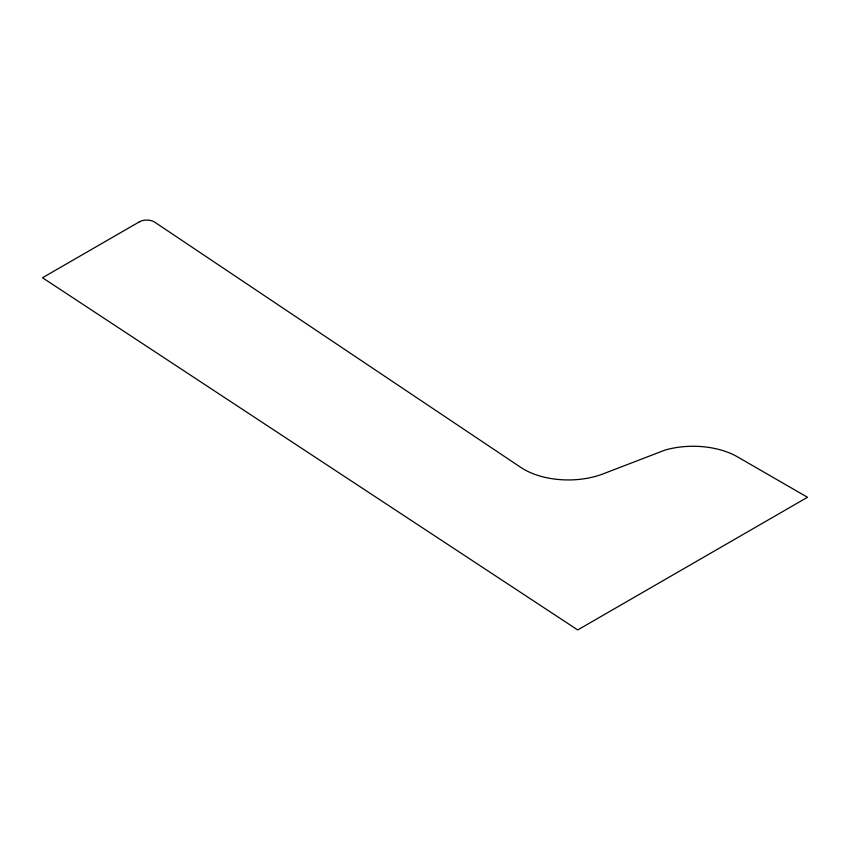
<?xml version="1.0" encoding="UTF-8"?>
<svg xmlns="http://www.w3.org/2000/svg" width="850" height="850" viewBox="0 0 850 850"><rect width="100%" height="100%" fill="white"/><g stroke="black" fill="none" stroke-linecap="round" stroke-linejoin="round"><path stroke-width="1.27" d="M139.357 221.829L42.5 277.748L577.713 629.946L807.5 497.271L737.556 456.896A62.9 36.316 0 0 0 664.955 450.096L603.532 473.716A62.9 36.316 0 0 1 520.668 467.33L154.711 222.158A10.487 6.056 0 0 0 139.357 221.829"/></g></svg>
